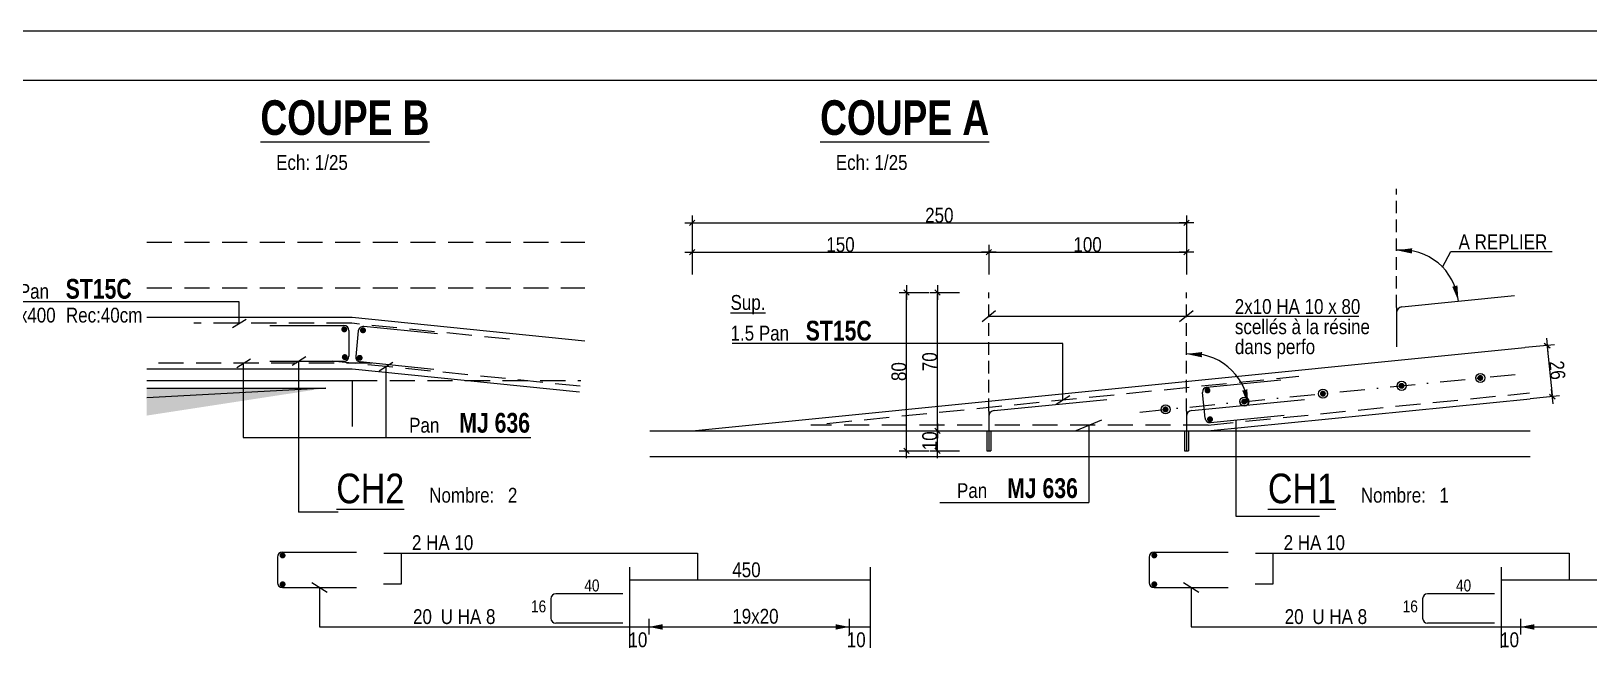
# Model space of a CAD drawing. Header units: metres. Extents: x 33574 to 39801, y -147554 to -143354.
# Drawn here: x 37026 to 38602, y -143977 to -143354 of the extents above; entities that cross this region are included whole.
import ezdxf
from ezdxf.enums import TextEntityAlignment as Align

# ---------------------------------------------------------------- set-up
doc = ezdxf.new("R2010")
doc.units = ezdxf.units.M
doc.header["$PDMODE"] = 65
doc.linetypes.add('CACHEx2', pattern=[19.05, 12.7, -6.35])
doc.linetypes.add('TIRETPTX2', pattern=[50.8, 25.4, -12.7, 0, -12.7])
for name, color, linetype in [('01-Cad  2', 1, 'Continuous'), ('01_cote_gen', 4, 'Continuous'), ('01_isolant ext', 2, 'TIRETPTX2'), ('01_linteaux', 3, 'Continuous'), ('01_murs_coup', 5, 'Continuous'), ('01_poch_murs', 251, 'Continuous'), ('01_sem', 42, 'Continuous'), ('01_texte', 230, 'Continuous'), ('AA_COTES', 2, 'Continuous')]:
    doc.layers.add(name, color=color, linetype=linetype)
doc.styles.add('ARIAL NA', font='ARIALN.TTF')
doc.styles.add('impact', font='impact.ttf')
doc.styles.add('STYLE2', font='ARIALN.TTF')
doc.dimstyles.new('JB25', dxfattribs={"dimscale": 0.1, "dimtxt": 150, "dimasz": 15, "dimexe": 0.1, "dimexo": 0.1, "dimgap": 0.09, "dimtad": 1, "dimdec": 1, "dimlfac": 0.5, "dimdsep": 46, "dimtxsty": 'STYLE2', "dimblk1": 'BOND_G', "dimblk2": 'BOND_D', "dimsah": 1, "dimcen": 1.5, "dimdle": 0.01, "dimse1": 1, "dimse2": 1, "dimclrd": 4, "dimclre": 2, "dimclrt": 6, "dimazin": 2, "dimtfac": 2.333333, "dimtdec": 1, "dimtix": 1, "dimtmove": 2, "dimatfit": 3, "dimldrblk": 'BOND_G', "dimfxl": 1, "dimtolj": 1, "dimtzin": 0, "dimarcsym": 0})

# ---------------------------------------------------------------- blocks, each defined once
blk = doc.blocks.new('BOND_G')
at = {"layer": 'AA_COTES', "color": 0}
for p, q in [((0, -5), (0, 15)), ((5, 0), (-5, 0)), ((1.8, 1.8), (-1.8, -1.8))]:
    blk.add_line(p, q, dxfattribs=at)
blk = doc.blocks.new('BOND_D')
at = {"layer": 'AA_COTES', "color": 0}
for p, q in [((5, 0), (-5, 0)), ((-1.8, -1.8), (1.8, 1.8)), ((0, 5), (0, -15))]:
    blk.add_line(p, q, dxfattribs=at)
blk = doc.blocks.new('*D384')
at = {"layer": '01_cote_gen', "color": 4, "lineweight": -2, "transparency": 16777216}
blk.add_line((38560.2, -143673), (38565.1, -143721.8), dxfattribs=at)
at = {"layer": 'DEFPOINTS', "color": 0, "lineweight": 0, "transparency": 16777216}
for p in [(38542.2, -143673.3), (38547.4, -143725.1), (38565.3, -143723.3)]:
    blk.add_point(p, dxfattribs=at)
at = {"layer": '01_cote_gen', "color": 4, "lineweight": -2, "transparency": 16777216, "xscale": 1.5, "yscale": 1.5, "zscale": 1.5}
for name, p, rotation in [('BOND_G', (38560.1, -143671.5), 95.71059313749164), ('BOND_D', (38565.3, -143723.3), 275.7105931374916)]:
    blk.add_blockref(name, p, dxfattribs=dict(at, rotation=rotation))
at = {"layer": '01_cote_gen', "color": 6, "lineweight": 0, "transparency": 16777216, "insert": (38570.3, -143696.6), "char_height": 15, "attachment_point": 5, "rotation": 275.7106, "style": 'STYLE2'}
blk.add_mtext('\\A1;26', dxfattribs=at)
blk = doc.blocks.new('*D417')
at = {"layer": '01_cote_gen', "color": 4, "lineweight": -2, "ltscale": 5, "transparency": 16777216}
blk.add_line((37696.6, -143577.3), (37993.6, -143577.3), dxfattribs=at)
at = {"layer": 'DEFPOINTS', "color": 0, "lineweight": 0, "ltscale": 5, "transparency": 16777216}
for p in [(37995.1, -143577.3), (37995.1, -143603.9), (37695.1, -143743.9)]:
    blk.add_point(p, dxfattribs=at)
at = {"layer": '01_cote_gen', "color": 4, "lineweight": -2, "ltscale": 5, "transparency": 16777216, "xscale": 1.5, "yscale": 1.5, "zscale": 1.5, "rotation": 180}
blk.add_blockref('BOND_G', (37695.1, -143577.3), dxfattribs=at)
at = {"layer": '01_cote_gen', "color": 4, "lineweight": -2, "ltscale": 5, "transparency": 16777216, "xscale": 1.5, "yscale": 1.5, "zscale": 1.5}
blk.add_blockref('BOND_D', (37995.1, -143577.3), dxfattribs=at)
at = {"layer": '01_cote_gen', "color": 6, "lineweight": 0, "ltscale": 5, "transparency": 16777216, "insert": (37845.1, -143569.6), "char_height": 15, "attachment_point": 5, "style": 'STYLE2'}
blk.add_mtext('\\A1;150', dxfattribs=at)
blk = doc.blocks.new('*D418')
at = {"layer": '01_cote_gen', "color": 4, "lineweight": -2, "ltscale": 5, "transparency": 16777216}
blk.add_line((37996.6, -143577.3), (38193.6, -143577.3), dxfattribs=at)
at = {"layer": 'DEFPOINTS', "color": 0, "lineweight": 0, "ltscale": 5, "transparency": 16777216}
for p in [(37995.1, -143584.8), (38195.1, -143577.3), (38195.1, -143603.9)]:
    blk.add_point(p, dxfattribs=at)
at = {"layer": '01_cote_gen', "color": 4, "lineweight": -2, "ltscale": 5, "transparency": 16777216, "xscale": 1.5, "yscale": 1.5, "zscale": 1.5, "rotation": 180}
blk.add_blockref('BOND_G', (37995.1, -143577.3), dxfattribs=at)
at = {"layer": '01_cote_gen', "color": 4, "lineweight": -2, "ltscale": 5, "transparency": 16777216, "xscale": 1.5, "yscale": 1.5, "zscale": 1.5}
blk.add_blockref('BOND_D', (38195.1, -143577.3), dxfattribs=at)
at = {"layer": '01_cote_gen', "color": 6, "lineweight": 0, "ltscale": 5, "transparency": 16777216, "insert": (38095.1, -143569.6), "char_height": 15, "attachment_point": 5, "style": 'STYLE2'}
blk.add_mtext('\\A1;100', dxfattribs=at)
blk = doc.blocks.new('*D419')
at = {"layer": '01_cote_gen', "color": 4, "lineweight": -2, "ltscale": 5, "transparency": 16777216}
blk.add_line((37696.6, -143547.5), (38193.6, -143547.5), dxfattribs=at)
at = {"layer": 'DEFPOINTS', "color": 0, "lineweight": 0, "ltscale": 5, "transparency": 16777216}
for p in [(38195.1, -143547.5), (37695.1, -143599.8), (38195.1, -143614.7)]:
    blk.add_point(p, dxfattribs=at)
at = {"layer": '01_cote_gen', "color": 4, "lineweight": -2, "ltscale": 5, "transparency": 16777216, "xscale": 1.5, "yscale": 1.5, "zscale": 1.5, "rotation": 180}
blk.add_blockref('BOND_G', (37695.1, -143547.5), dxfattribs=at)
at = {"layer": '01_cote_gen', "color": 4, "lineweight": -2, "ltscale": 5, "transparency": 16777216, "xscale": 1.5, "yscale": 1.5, "zscale": 1.5}
blk.add_blockref('BOND_D', (38195.1, -143547.5), dxfattribs=at)
at = {"layer": '01_cote_gen', "color": 6, "lineweight": 0, "ltscale": 5, "transparency": 16777216, "insert": (37945.1, -143539.9), "char_height": 15, "attachment_point": 5, "style": 'STYLE2'}
blk.add_mtext('\\A1;250', dxfattribs=at)
blk = doc.blocks.new('*D420')
at = {"layer": '01_cote_gen', "color": 4, "lineweight": -2, "ltscale": 5, "transparency": 16777216}
blk.add_line((37943.1, -143776.5), (37943.1, -143759.5), dxfattribs=at)
at = {"layer": 'DEFPOINTS', "color": 0, "lineweight": 0, "ltscale": 5, "transparency": 16777216}
for p in [(37943.1, -143758), (37978, -143758), (37997.1, -143778)]:
    blk.add_point(p, dxfattribs=at)
at = {"layer": '01_cote_gen', "color": 4, "lineweight": -2, "ltscale": 5, "transparency": 16777216, "xscale": 1.5, "yscale": 1.5, "zscale": 1.5}
for name, p, rotation in [('BOND_D', (37943.1, -143758), 90), ('BOND_G', (37943.1, -143778), 270)]:
    blk.add_blockref(name, p, dxfattribs=dict(at, rotation=rotation))
at = {"layer": '01_cote_gen', "color": 6, "lineweight": 0, "ltscale": 5, "transparency": 16777216, "insert": (37935.4, -143768), "char_height": 15, "attachment_point": 5, "rotation": 90, "style": 'STYLE2'}
blk.add_mtext('\\A1;10', dxfattribs=at)
blk = doc.blocks.new('*D421')
at = {"layer": '01_cote_gen', "color": 4, "lineweight": -2, "ltscale": 5, "transparency": 16777216}
blk.add_line((37943.1, -143756.5), (37943.1, -143619.5), dxfattribs=at)
at = {"layer": 'DEFPOINTS', "color": 0, "lineweight": 0, "ltscale": 5, "transparency": 16777216}
for p in [(37943.1, -143618), (37995.1, -143618), (37980, -143758)]:
    blk.add_point(p, dxfattribs=at)
at = {"layer": '01_cote_gen', "color": 4, "lineweight": -2, "ltscale": 5, "transparency": 16777216, "xscale": 1.5, "yscale": 1.5, "zscale": 1.5}
for name, p, rotation in [('BOND_D', (37943.1, -143618), 90), ('BOND_G', (37943.1, -143758), 270)]:
    blk.add_blockref(name, p, dxfattribs=dict(at, rotation=rotation))
at = {"layer": '01_cote_gen', "color": 6, "lineweight": 0, "ltscale": 5, "transparency": 16777216, "insert": (37935.4, -143688), "char_height": 15, "attachment_point": 5, "rotation": 90, "style": 'STYLE2'}
blk.add_mtext('\\A1;70', dxfattribs=at)
blk = doc.blocks.new('*D422')
at = {"layer": '01_cote_gen', "color": 4, "lineweight": -2, "ltscale": 5, "transparency": 16777216}
blk.add_line((37911.8, -143776.5), (37911.8, -143619.5), dxfattribs=at)
at = {"layer": 'DEFPOINTS', "color": 0, "lineweight": 0, "ltscale": 5, "transparency": 16777216}
for p in [(37911.8, -143618), (37965.6, -143618), (37965.6, -143778)]:
    blk.add_point(p, dxfattribs=at)
at = {"layer": '01_cote_gen', "color": 4, "lineweight": -2, "ltscale": 5, "transparency": 16777216, "xscale": 1.5, "yscale": 1.5, "zscale": 1.5}
for name, p, rotation in [('BOND_D', (37911.8, -143618), 90), ('BOND_G', (37911.8, -143778), 270)]:
    blk.add_blockref(name, p, dxfattribs=dict(at, rotation=rotation))
at = {"layer": '01_cote_gen', "color": 6, "lineweight": 0, "ltscale": 5, "transparency": 16777216, "insert": (37904.2, -143698), "char_height": 15, "attachment_point": 5, "rotation": 90, "style": 'STYLE2'}
blk.add_mtext('\\A1;80', dxfattribs=at)

msp = doc.modelspace()

# ---------------------------------------------------------------- linework, layer by layer
at = {"layer": '01-Cad  2'}
for p, q in [((39800.79, -143353.57), (33573.64, -143353.57)), ((39750.79, -143403.57), (33623.64, -143403.57))]:
    msp.add_line(p, q, dxfattribs=at)
at = {"layer": '01_isolant ext'}
msp.add_line((38147.89, -143738.89), (38540.28, -143699.65), dxfattribs=at)
at = {"layer": '01_linteaux', "linetype": 'CACHEx2'}
for p, q in [((38407.72, -143633.05), (38407.72, -143513.05)), ((37995.12, -143738.04), (37995.12, -143618.04)), ((38195.12, -143738.04), (38195.12, -143618.04))]:
    msp.add_line(p, q, dxfattribs=at)
at = {"layer": '01_linteaux', "linetype": 'CACHEx2', "ltscale": 2}
for p, q in [((37143.17, -143567.13), (37586.42, -143567.13)), ((37143.17, -143613.13), (37586.42, -143613.13)), ((37350.53, -143649.13), (37190.83, -143649.13)), ((37510.01, -143665.34), (37350.53, -143649.13)), ((37370.76, -143689.4), (37143.17, -143689.4)), ((37581.77, -143712.84), (37330.76, -143687.33)), ((37350.83, -143707.13), (37582.35, -143707.13)), ((37831.29, -143750.45), (38308.91, -143702.69)), ((38217.12, -143752.07), (38542.27, -143719.55)), ((38217.12, -143752.07), (37815.12, -143752.07))]:
    msp.add_line(p, q, dxfattribs=at)
at = {"layer": '01_linteaux'}
for p, q in [((38407.72, -143633.05), (38407.72, -143673.05)), ((38413.13, -143632.51), (38527.13, -143621.11)), ((37267.67, -143651.4), (37342.67, -143651.4)), ((37347.67, -143656.4), (37347.67, -143682.4)), ((37357.15, -143656.84), (37354.52, -143682.71)), ((37437.25, -143659.95), (37362.63, -143652.37)), ((37267.67, -143687.4), (37342.67, -143687.4)), ((37433.61, -143695.77), (37358.99, -143688.19)), ((37143.17, -143707.13), (37350.83, -143707.13)), ((37350.83, -143707.13), (37350.83, -143753.56)), ((38215.91, -143713.76), (38290.54, -143706.3)), ((38000.52, -143737.5), (38114.52, -143726.1)), ((38200.52, -143737.5), (38314.52, -143726.1)), ((38214.02, -143745.1), (38211.43, -143719.23)), ((37995.12, -143738.04), (37995.12, -143778.04)), ((38195.12, -143738.04), (38195.12, -143778.04)), ((38219.49, -143749.58), (38294.12, -143742.12)), ((37993.12, -143758.04), (37993.12, -143778.04)), ((37997.12, -143758.04), (37997.12, -143778.04)), ((38193.12, -143758.04), (38193.12, -143778.04)), ((38197.12, -143758.04), (38197.12, -143778.04)), ((37993.12, -143778.04), (37997.12, -143778.04)), ((38193.12, -143778.04), (38197.12, -143778.04)), ((37275.4, -143885.59), (37275.4, -143911.59)), ((37280.4, -143880.59), (37355.4, -143880.59)), ((38157.41, -143885.59), (38157.41, -143911.59)), ((38162.41, -143880.59), (38237.41, -143880.59)), ((37280.4, -143916.59), (37355.4, -143916.59)), ((38162.41, -143916.59), (38237.41, -143916.59))]:
    msp.add_line(p, q, dxfattribs=at)
at = {"layer": '01_linteaux', "linetype": 'Continuous'}
for p, q in [((37552.1, -143927.87), (37552.1, -143947.48)), ((37624.68, -143922.87), (37557.1, -143922.87)), ((38434.11, -143927.87), (38434.11, -143947.48)), ((38506.69, -143922.87), (38439.11, -143922.87)), ((37624.68, -143952.48), (37557.1, -143952.48)), ((38506.69, -143952.48), (38439.11, -143952.48))]:
    msp.add_line(p, q, dxfattribs=at)
at = {"layer": '01_linteaux', "const_width": 3, "flags": 128}
for points in [[(37344.47, -143655.46, -1), (37341.49, -143655.16, -1)], [(37360.43, -143656.23, 1), (37363.43, -143656.23, 1)], [(37345, -143683.49, -1), (37342.01, -143683.18, -1)], [(37357.07, -143684.06, 1), (37360.07, -143684.06, 1)], [(38214.91, -143717.04, 1), (38217.91, -143717.04, 1)], [(38217.49, -143746.19, 1), (38220.49, -143746.19, 1)], [(37279.07, -143884, 1), (37282.07, -143884, 1)], [(38161.08, -143884, 1), (38164.08, -143884, 1)], [(37279.07, -143913.18, -1), (37282.07, -143913.18, -1)], [(38161.08, -143913.18, -1), (38164.08, -143913.18, -1)]]:
    msp.add_lwpolyline(points, format="xyb", close=True, dxfattribs=at)
at = {"layer": '01_linteaux', "ltscale": 0.01, "const_width": 3, "flags": 128}
for points in [[(38411.31, -143712.4, 1), (38414.31, -143712.4, 1)], [(38490.91, -143704.44, 1), (38493.91, -143704.44, 1)], [(38252.11, -143728.32, 1), (38255.11, -143728.32, 1)], [(38331.71, -143720.36, 1), (38334.71, -143720.36, 1)], [(38172.5, -143736.28, 1), (38175.5, -143736.28, 1)]]:
    msp.add_lwpolyline(points, format="xyb", close=True, dxfattribs=at)
at = {"layer": '01_linteaux', "ltscale": 0.01}
for centre in [(38412.81, -143712.4), (38492.41, -143704.44), (38253.61, -143728.32), (38333.21, -143720.36), (38174, -143736.28)]:
    msp.add_circle(centre, 4.59, dxfattribs=at)
at = {"layer": '01_linteaux'}
for centre, radius, start, end in [((38413.72, -143638.48), 6, 95.71059, 180), ((37342.67, -143656.4), 5, 0, 90), ((37362.13, -143657.35), 5, 84.19676, 174.19676), ((37342.67, -143682.4), 5, 270, 0), ((37359.5, -143683.21), 5, 174.19676, 264.19676), ((38216.41, -143718.73), 5, 95.71059, 185.71059), ((38001.12, -143743.47), 6, 95.71059, 180), ((38201.12, -143743.47), 6, 95.71059, 180), ((38218.99, -143744.6), 5, 185.71059, 275.71059), ((37280.4, -143885.59), 5, 90, 180), ((38162.41, -143885.59), 5, 90, 180), ((37280.4, -143911.59), 5, 180, 270), ((38162.41, -143911.59), 5, 180, 270)]:
    msp.add_arc(centre, radius, start, end, dxfattribs=at)
at = {"layer": '01_linteaux', "linetype": 'Continuous'}
for centre, start, end in [((37557.1, -143927.87), 90, 180), ((38439.11, -143927.87), 90, 180), ((37557.1, -143947.48), 180, 270), ((38439.11, -143947.48), 180, 270)]:
    msp.add_arc(centre, 5, start, end, dxfattribs=at)
at = {"layer": '01_murs_coup', "linetype": 'Continuous', "lineweight": 5}
for p, q in [((37350.83, -143643.13), (37143.17, -143643.13)), ((37586.42, -143667.07), (37350.83, -143643.13)), ((37695.12, -143758.04), (38537.69, -143673.78)), ((37350.83, -143695.4), (37143.17, -143695.4)), ((37581.16, -143718.81), (37350.83, -143695.4)), ((38216.51, -143758.04), (38542.87, -143725.52)), ((37652.33, -143758.04), (38542.87, -143758.04)), ((37652.33, -143784.04), (38542.87, -143784.04))]:
    msp.add_line(p, q, dxfattribs=at)
at = {"layer": '01_poch_murs', "ltscale": 3}
for p, q in [((37143.17, -143714.63), (37324.38, -143714.63)), ((37324.38, -143714.63), (37143.17, -143724.69))]:
    msp.add_line(p, q, dxfattribs=at)
msp.add_solid([(37143.17, -143714.63), (37324.38, -143714.63), (37143.17, -143742.48)], dxfattribs=at)
at = {"layer": '01_sem', "color": 2, "lineweight": 0, "ltscale": 7}
for p, q in [((37631.5, -143908.81), (37874.98, -143908.81)), ((38513.51, -143908.81), (38756.99, -143908.81))]:
    msp.add_line(p, q, dxfattribs=at)
at = {"layer": '01_texte'}
for p, q in [((38454.3, -143592.33), (38462.76, -143576.34)), ((38462.76, -143576.34), (38565.02, -143576.34)), ((37236.74, -143627.3), (36984.79, -143627.3)), ((37236.74, -143649.13), (37236.74, -143627.3)), ((37229.82, -143653.45), (37243.65, -143644.81)), ((37988.27, -143647.36), (38001.97, -143636.26)), ((37995.12, -143641.81), (38369.51, -143641.81)), ((38188.27, -143647.36), (38201.97, -143636.26)), ((38070.1, -143669.64), (37735.45, -143669.64)), ((38070.1, -143726.57), (38070.1, -143669.64)), ((37234.34, -143693.72), (37248.18, -143685.08)), ((37240.76, -143689.4), (37240.76, -143764.69)), ((37290.4, -143691.41), (37304.24, -143682.77)), ((37296.83, -143687.4), (37296.83, -143840.18)), ((37378.19, -143697.17), (37392.03, -143688.53)), ((37385.11, -143692.85), (37385.11, -143764.69)), ((38063.18, -143730.89), (38077.02, -143722.25)), ((38083.39, -143757.46), (38109.4, -143746.68)), ((38096.4, -143752.07), (38096.4, -143830.6)), ((37240.76, -143764.69), (37531.59, -143764.69)), ((37945.74, -143830.6), (38096.4, -143830.6)), ((37336.97, -143840.18), (37296.83, -143840.18)), ((37325.66, -143921.6), (37310.14, -143911.59)), ((38207.67, -143921.6), (38192.15, -143911.59))]:
    msp.add_line(p, q, dxfattribs=at)
at = {"layer": '01_texte', "ltscale": 30}
for p, q in [((38244.98, -143747.03), (38244.98, -143844.25)), ((38244.98, -143844.25), (38329.68, -143844.25)), ((37382.87, -143881.7), (37700.51, -143881.7)), ((37400.68, -143881.7), (37400.68, -143913.03)), ((37700.51, -143881.7), (37700.51, -143908.81)), ((38264.88, -143881.7), (38582.52, -143881.7)), ((38282.68, -143881.7), (38282.68, -143913.03)), ((38582.52, -143881.7), (38582.52, -143908.81)), ((37631.5, -143895.97), (37631.5, -143977.48)), ((37874.98, -143895.97), (37874.98, -143977.48)), ((38513.51, -143895.97), (38513.51, -143977.48)), ((37317.9, -143916.59), (37317.9, -143956.34)), ((37400.68, -143913.03), (37382.72, -143913.03)), ((38199.91, -143916.59), (38199.91, -143956.34)), ((38282.68, -143913.03), (38264.73, -143913.03)), ((37651.22, -143948.28), (37651.22, -143963.92)), ((37853.89, -143948.28), (37853.89, -143963.92)), ((38533.23, -143948.28), (38533.23, -143963.92)), ((37317.9, -143956.34), (37874.98, -143956.34)), ((38199.91, -143956.34), (38756.99, -143956.34))]:
    msp.add_line(p, q, dxfattribs=at)
at = {"layer": '01_texte'}
for centre in [(38413.13, -143632.51), (38200.52, -143737.5)]:
    msp.add_arc(centre, 57.53, 5.71059, 95.38887, dxfattribs=at)
for points in [[(38407.72, -143575.23), (38423.68, -143573.19), (38423.2, -143575.87)], [(38407.72, -143575.23), (38423.46, -143578.57), (38423.2, -143575.87)], [(38470.37, -143626.79), (38464.07, -143611.99), (38466.77, -143611.72)], [(38470.37, -143626.79), (38469.3, -143610.74), (38466.77, -143611.72)], [(38195.12, -143680.22), (38211.07, -143678.18), (38210.59, -143680.86)], [(38195.12, -143680.22), (38210.85, -143683.56), (38210.59, -143680.86)], [(38257.76, -143731.77), (38251.46, -143716.98), (38254.16, -143716.71)], [(38257.76, -143731.77), (38256.7, -143715.72), (38254.16, -143716.71)]]:
    msp.add_solid(points, dxfattribs=at)
at = {"layer": '01_texte', "ltscale": 30}
for points in [[(37651.22, -143956.34), (37665.04, -143953.58), (37665.04, -143956.34)], [(37651.22, -143956.34), (37665.04, -143959.09), (37665.04, -143956.34)], [(37853.89, -143956.34), (37840.07, -143953.58), (37840.07, -143956.34)], [(37853.89, -143956.34), (37840.07, -143959.09), (37840.07, -143956.34)], [(38533.23, -143956.34), (38547.05, -143953.58), (38547.05, -143956.34)], [(38533.23, -143956.34), (38547.05, -143959.09), (38547.05, -143956.34)]]:
    msp.add_solid(points, dxfattribs=at)

# ---------------------------------------------------------------- texts
at = {"layer": '01_texte', "style": 'impact'}
for s, p in [('%%UCOUPE B', (37343.65, -143469.02)), ('%%UCOUPE A', (37909.98, -143469.02))]:
    msp.add_text(s, height=35, dxfattribs=at).set_placement(p, align=Align.BOTTOM_CENTER)
at = {"layer": '01_texte'}
for s, height, style, p in [('Ech: 1/25', 15, 'ARIAL NA', (37274.01, -143493.93)), ('Ech: 1/25', 15, 'ARIAL NA', (37840.33, -143493.93)), ('A REPLIER', 15, 'ARIAL NA', (38470.5, -143574.17)), ('1.5 Pan', 15, 'ARIAL NA', (36985, -143624.25)), ('ST15C', 20, 'impact', (37061.1, -143624.25)), ('200x400', 15, 'ARIAL NA', (36985, -143648.36)), ('Rec:40cm', 15, 'ARIAL NA', (37061.32, -143648.36)), ('%%USup.', 15, 'ARIAL NA', (37733.83, -143635.52)), ('2x10 HA 10 x 80', 15, 'ARIAL NA', (38244.02, -143639.64)), ('ST15C', 20, 'impact', (37809.93, -143666.59)), ('scellés à la résine', 15, 'ARIAL NA', (38244.18, -143660.13)), ('1.5 Pan', 15, 'ARIAL NA', (37733.83, -143666.59)), ('dans perfo', 15, 'ARIAL NA', (38244.18, -143680.33)), ('MJ 636', 20, 'impact', (37459.35, -143759.77)), ('Pan', 15, 'ARIAL NA', (37408.63, -143759.77)), ('%%UCH2', 30, 'STYLE2', (37334.96, -143831.21)), ('MJ 636', 20, 'impact', (38013.69, -143825.88)), ('%%UCH1', 30, 'STYLE2', (38277.59, -143831.21)), ('Nombre:', 15, 'STYLE2', (37428.93, -143830.57)), ('2', 15, 'STYLE2', (37508.55, -143830.57)), ('Pan', 15, 'ARIAL NA', (37962.98, -143825.88)), ('Nombre:', 15, 'STYLE2', (38371.56, -143830.57)), ('1', 15, 'STYLE2', (38451.19, -143830.57)), ('2 HA 10', 15, 'STYLE2', (37411.46, -143878.54)), ('2 HA 10', 15, 'STYLE2', (38293.47, -143878.54)), ('450', 15, 'STYLE2', (37735.6, -143906.01)), ('40', 12, 'STYLE2', (37585.9, -143920.38)), ('40', 12, 'STYLE2', (38467.91, -143920.38)), ('16', 12, 'STYLE2', (37531.97, -143941.52)), ('16', 12, 'STYLE2', (38413.98, -143941.52)), ('20', 15, 'STYLE2', (37412.55, -143953.38)), ('  U HA 8', 15, 'STYLE2', (37431.02, -143953.38)), ('19x20', 15, 'STYLE2', (37735.6, -143953.04)), ('20', 15, 'STYLE2', (38294.56, -143953.38)), ('  U HA 8', 15, 'STYLE2', (38313.03, -143953.38)), ('10', 15, 'STYLE2', (37630.54, -143976.82)), ('10', 15, 'STYLE2', (37851.42, -143976.82)), ('10', 15, 'STYLE2', (38512.55, -143976.82))]:
    msp.add_text(s, height=height, dxfattribs=dict(at, style=style)).set_placement(p)

# ---------------------------------------------------------------- dimensions: what is measured, and where the dimension line sits
at = {"layer": '01_cote_gen', "lineweight": 0, "ltscale": 5}
for base, p1, p2, picture, middle in [((38195.12, -143547.53), (37695.12, -143599.78), (38195.12, -143614.73), '*D419', (37945.12, -143539.86)), ((37995.12, -143577.28), (37695.12, -143743.88), (37995.12, -143603.88), '*D417', (37845.12, -143569.61)), ((38195.12, -143577.28), (37995.12, -143584.78), (38195.12, -143603.88), '*D418', (38095.12, -143569.61))]:
    dim = msp.add_linear_dim(base=base, p1=p1, p2=p2, dimstyle='JB25', dxfattribs=at)
    dim.commit()
    dim.dimension.update_dxf_attribs({"geometry": picture, "text_midpoint": middle})
for base, p1, p2, picture, middle in [((37911.84, -143618.04), (37965.6, -143778.04), (37965.6, -143618.04), '*D422', (37904.17, -143698.04)), ((37943.1, -143618.04), (37979.96, -143758.04), (37995.12, -143618.04), '*D421', (37935.43, -143688.04)), ((37943.1, -143758.04), (37997.12, -143778.04), (37978.04, -143758.04), '*D420', (37935.43, -143768.04))]:
    dim = msp.add_linear_dim(base=base, p1=p1, p2=p2, angle=90, dimstyle='JB25', dxfattribs=at)
    dim.commit()
    dim.dimension.update_dxf_attribs({"geometry": picture, "text_midpoint": middle})
at = {"layer": '01_cote_gen', "lineweight": 0}
dim = msp.add_aligned_dim(p1=(38542.23, -143673.33), p2=(38547.4, -143725.07), distance=17.94, dimstyle='JB25', dxfattribs=at)
dim.commit()
dim.dimension.update_dxf_attribs({"geometry": '*D384', "text_midpoint": (38570.3, -143696.65)})

doc.saveas('drawing.dxf')
